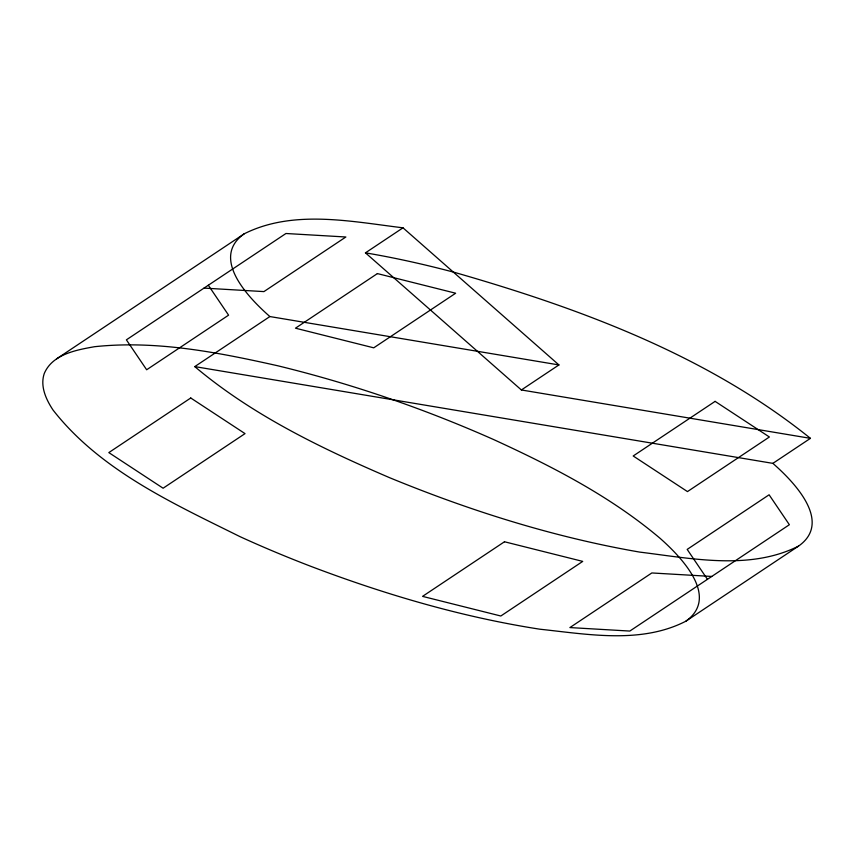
<?xml version="1.0" encoding="UTF-8"?>
<svg xmlns="http://www.w3.org/2000/svg" width="855" height="855" viewBox="0 0 855 855"><rect width="100%" height="100%" fill="white"/><g stroke="black" fill="none" stroke-linecap="round" stroke-linejoin="round"><path stroke-width="1.28" d="M685.817 621.232C720.177 596.779 680.719 556.648 660.231 538.447C610.566 496.36 552.095 466.317 493.207 439.363C423.749 408.562 351.619 383.756 277.79 365.78C217.907 352.346 156.176 340.14 94.574 346.702C76.255 349.973 52.433 354.248 44.268 373.496C39.928 386.214 46.063 399.509 53.031 410.026C100.153 470.346 172.956 503.339 239.881 536.587A625.454 265.317 13 0 0 310.44 566.181C384.686 594.364 461.347 617.021 539.933 629.216C587.802 634.282 641.047 644.21 685.817 621.232L798.474 546.153C833.123 521.86 793.483 481.429 772.877 463.367L194.769 366.603L269.87 316.553L558.924 364.935L521.379 389.966L365.448 252.845L403.004 227.825L558.924 364.935M403.004 227.825C351.106 221.498 293.212 209.272 244.274 233.768C209.625 258.06 249.265 298.502 269.87 316.553M56.526 358.908L244.274 233.768M772.877 463.367L810.433 438.348C707.309 355.317 580.053 308.399 454.101 272.264C424.85 264.516 395.299 257.857 365.448 252.845M798.474 546.153C749.536 570.648 691.642 558.422 639.743 552.106C553.848 537.218 470.229 510.852 389.688 477.731C320.978 448.18 252.321 415.135 194.769 366.603M204.014 288.103L263.928 291.598L345.858 236.995L285.944 233.501L126.39 339.841L146.654 369.766L228.584 315.164L208.321 285.239M711.745 576.452L651.831 572.957L569.9 627.57L629.814 631.065L789.368 524.724L769.105 494.788L687.185 549.402L707.448 579.327M521.379 389.966L810.433 438.348M190.751 397.992L108.82 452.594L163.102 488.216L245.022 433.613L190.751 397.992M377.397 273.589L295.467 328.192L373.731 347.825L455.662 293.222L377.397 273.589M504.482 541.76L422.552 596.373L500.816 616.006L582.736 561.393L504.482 541.76M715.111 401.369L633.192 455.982L687.463 491.593L769.393 436.991L715.111 401.369"/></g></svg>
